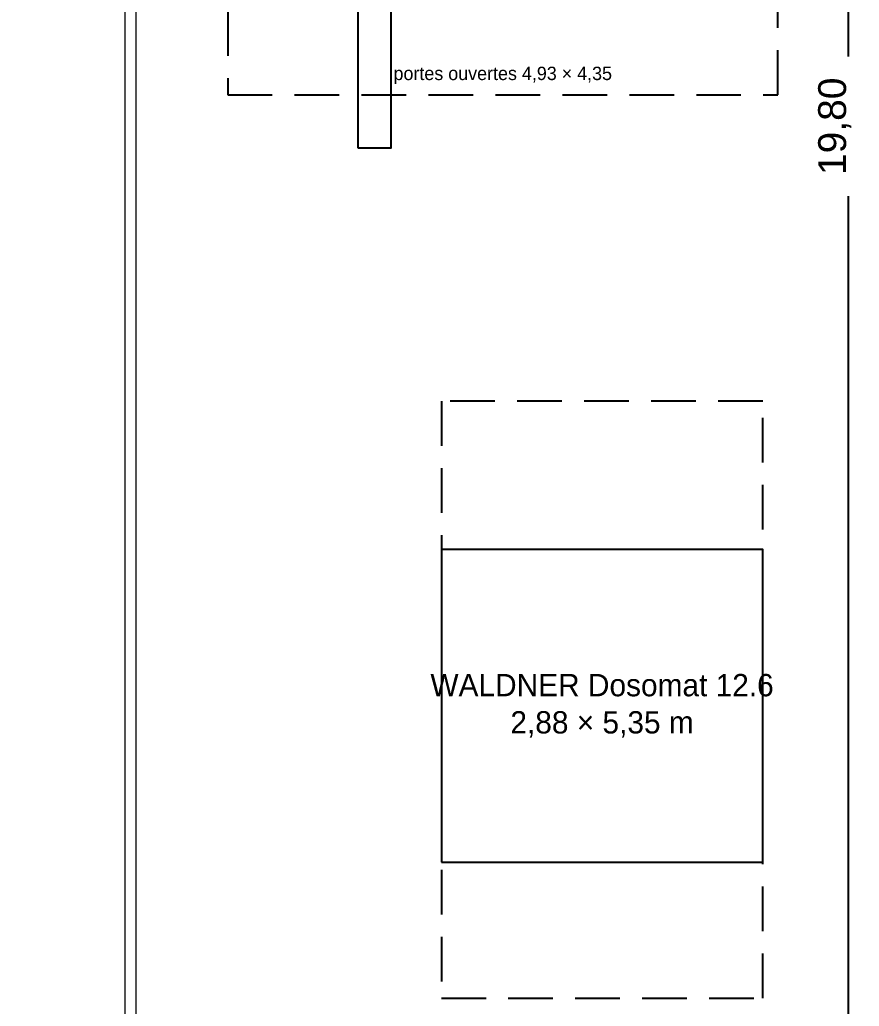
# Model space of a CAD drawing. Header units: millimetres. Extents: x 141848 to 1648660, y -821378 to -151356.
# Drawn here: x 225821 to 233345, y -224593 to -215751 of the extents above; entities that cross this region are included whole.
import ezdxf

# ---------------------------------------------------------------- set-up
doc = ezdxf.new("R2010")
doc.units = ezdxf.units.MM
doc.header["$MEASUREMENT"] = 0
doc.linetypes.add('DASHED', pattern=[600, 400, -200])
for name, color, linetype in [('Cotations - 1_100', 7, 'Continuous'), ('Equipement - Process', 6, 'Continuous'), ('Structure - Murs extérieurs', 7, 'Continuous')]:
    doc.layers.add(name, color=color, linetype=linetype)
doc.styles.add('STYLE_GENERE_1', font='')
doc.styles.add('STYLE_GENERE_2', font='')
doc.styles.get('STYLE_GENERE_1').set_extended_font_data('Agency FB')
doc.styles.get('STYLE_GENERE_2').set_extended_font_data('Arial')
doc.dimstyles.new('STYLE_GENERE__1', dxfattribs={"dimtxt": 250, "dimasz": 190, "dimexe": 1.25, "dimexo": 0.625, "dimgap": 0, "dimtad": 1, "dimlfac": 0.001, "dimtxsty": 'STYLE_GENERE_2', "dimblk": 'ARROWHEAD_6', "dimblk1": 'ARROWHEAD_6', "dimblk2": 'ARROWHEAD_6', "dimcen": 2.5, "dimse1": 1, "dimse2": 1, "dimclrd": 7, "dimclre": 7, "dimclrt": 7, "dimazin": 3, "dimtfac": 1, "dimtmove": 0, "dimatfit": 3})
doc.dimstyles.new('STYLE_GENERE__4', dxfattribs={"dimtxt": 250, "dimasz": 190, "dimexe": 1.25, "dimexo": 0.625, "dimgap": 0, "dimtad": 1, "dimlfac": 0.001, "dimtxsty": 'STYLE_GENERE_2', "dimblk": 'ARROWHEAD_6', "dimblk1": 'ARROWHEAD_6', "dimblk2": 'ARROWHEAD_6', "dimcen": 2.5, "dimse1": 1, "dimse2": 1, "dimclrd": 7, "dimclre": 7, "dimclrt": 7, "dimazin": 3, "dimtfac": 1, "dimtmove": 0, "dimatfit": 3})

# ---------------------------------------------------------------- blocks, each defined once
blk = doc.blocks.new('ARROWHEAD_6')
at = {"color": 0, "linetype": 'Continuous', "lineweight": 0}
for p, q in [((-0.5, -0.5), (0.5, 0.5)), ((0, 0), (-1, 0))]:
    blk.add_line(p, q, dxfattribs=at)
blk = doc.blocks.new('*D1169')
at = {"color": 7}
for p, q in [((220826.4, -228079.5), (220826.4, -222493.4)), ((220826.4, -234915.6), (220826.4, -229329.5))]:
    blk.add_line(p, q, dxfattribs=at)
at = {"layer": 'Defpoints'}
for p in [(220803.2, -222303.4), (220826.4, -235105.6), (231725.8, -235105.6)]:
    blk.add_point(p, dxfattribs=at)
at = {"layer": 'Cotations - 1_100', "color": 7, "xscale": 190, "yscale": 190}
for p, rotation in [((220826.4, -222303.4), 90), ((220826.4, -235105.6), 270)]:
    blk.add_blockref('ARROWHEAD_6', p, dxfattribs=dict(at, rotation=rotation))
at = {"layer": 'Cotations - 1_100', "color": 7, "insert": (220826.4, -228704.5), "char_height": 250, "attachment_point": 5, "rotation": 90, "style": 'STYLE_GENERE_2'}
blk.add_mtext('\\A1;{\\pql;\\fArial|b0|i0|c0|p38;12,80}', dxfattribs=at)
blk = doc.blocks.new('*D1216')
at = {"color": 7}
for p, q in [((233250, -216081), (233250, -206996)), ((233250, -226416), (233250, -217331))]:
    blk.add_line(p, q, dxfattribs=at)
at = {"layer": 'Defpoints'}
for p in [(233250, -206806), (233250, -226606), (233250, -226606)]:
    blk.add_point(p, dxfattribs=at)
at = {"layer": 'Cotations - 1_100', "color": 7, "xscale": 190, "yscale": 190}
for p, rotation in [((233250, -206806), 90), ((233250, -226606), 270)]:
    blk.add_blockref('ARROWHEAD_6', p, dxfattribs=dict(at, rotation=rotation))
at = {"layer": 'Cotations - 1_100', "color": 7, "insert": (233125, -216706), "char_height": 250, "attachment_point": 5, "rotation": 90, "style": 'STYLE_GENERE_2'}
blk.add_mtext('\\A1;{\\pql;\\fArial|b0|i0|c0|p38;19,80}', dxfattribs=at)

msp = doc.modelspace()

# ---------------------------------------------------------------- linework, layer by layer
at = {"layer": 'Equipement - Process'}
for points in [[(228850, -216900), (229150, -216900), (229150, -211600), (228850, -211600)], [(229600, -223300), (232480, -223300), (232480, -220500), (229600, -220500)]]:
    msp.add_lwpolyline(points, close=True, dxfattribs=at)
at = {"layer": 'Equipement - Process', "linetype": 'DASHED'}
for points in [[(227685, -216425), (232615, -216425), (232615, -212075), (227685, -212075)], [(229600, -224520), (232480, -224520), (232480, -219170), (229600, -219170)]]:
    msp.add_lwpolyline(points, close=True, dxfattribs=at)
at = {"layer": 'Structure - Murs extérieurs', "color": 7, "linetype": 'Continuous', "lineweight": 5}
for points in [[(226766.034, -224865.276), (226766.034, -206806)], [(226866.034, -224865.276), (226866.034, -206806)]]:
    msp.add_lwpolyline(points, dxfattribs=at)

# ---------------------------------------------------------------- texts
at = {"layer": 'Equipement - Process', "attachment_point": 5, "style": 'STYLE_GENERE_1'}
for s, insert, char_height in [('\\A1;{\\pqc;portes ouvertes 4,93 × 4,35}', (230150, -216250), 120), ('\\A1;{\\pqc;WALDNER Dosomat 12.6\\P2,88 × 5,35 m}', (231040, -221900), 200)]:
    msp.add_mtext(s, dxfattribs=dict(at, insert=insert, char_height=char_height))

# ---------------------------------------------------------------- dimensions: what is measured, and where the dimension line sits
at = {"layer": 'Cotations - 1_100'}
dim = msp.add_linear_dim(base=(233250, -226606), p1=(233250, -226606), p2=(233250, -206806), angle=90, dimstyle='STYLE_GENERE__1', override={"dimzin": 0}, dxfattribs=at)
dim.commit()
dim.dimension.update_dxf_attribs({"geometry": '*D1216', "text_midpoint": (233125, -216706)})
at = {"layer": 'Cotations - 1_100', "color": 7, "linetype": 'Continuous', "lineweight": 5}
dim = msp.add_linear_dim(base=(220826.354, -235105.571), p1=(231725.788, -235105.571), p2=(220803.174, -222303.387), angle=90, dimstyle='STYLE_GENERE__4', override={"dimzin": 0}, dxfattribs=at)
dim.commit()
dim.dimension.update_dxf_attribs({"geometry": '*D1169', "text_midpoint": (220826.354, -228704.479)})

doc.saveas('drawing.dxf')
